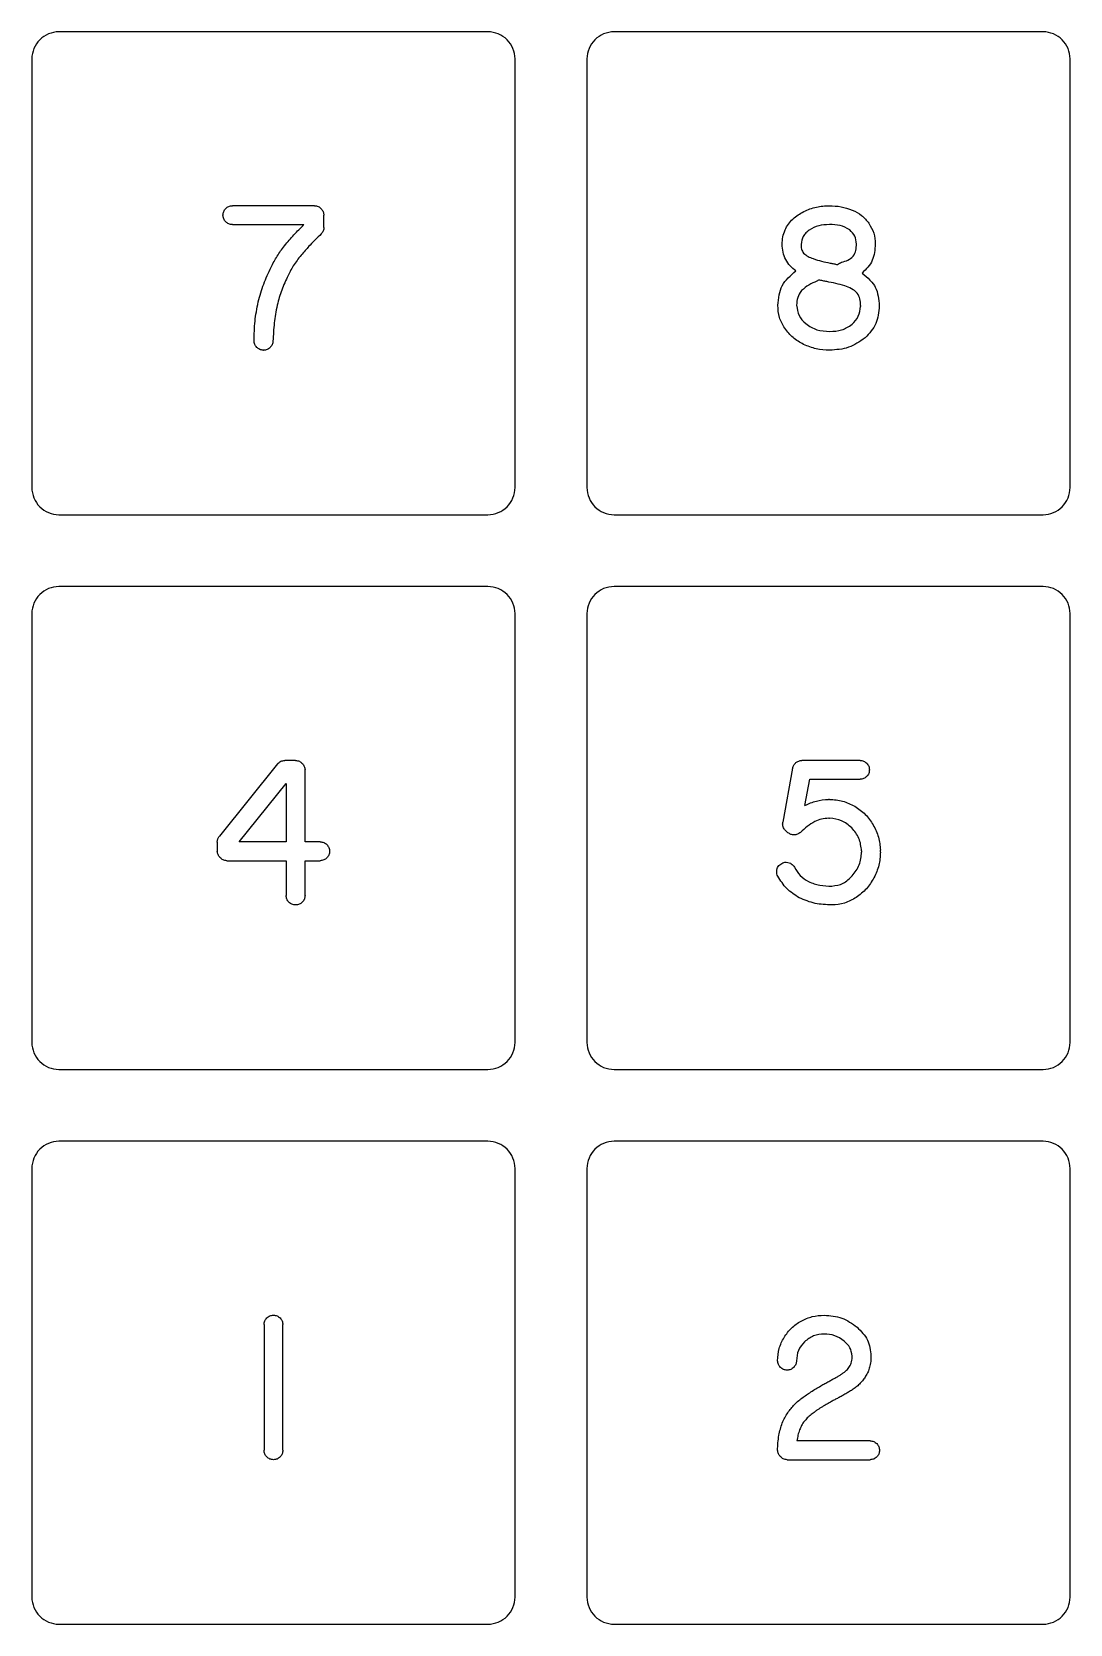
# Model space of a CAD drawing. Header units: millimetres. Extents: x -188 to -19, y -200 to -129.
# Drawn here: x -138.5 to -92.4, y -200.2 to -129.4 of the extents above; entities that cross this region are included whole.
import ezdxf

# ---------------------------------------------------------------- set-up
doc = ezdxf.new("R2010")
doc.units = ezdxf.units.MM
doc.layers.get('0').update_dxf_attribs({"linetype": 'CONTINUOUS'})

msp = doc.modelspace()

# ---------------------------------------------------------------- linework, layer by layer
for p, q in [((-125.978, -137.152), (-129.62, -137.152)), ((-125.559, -138.115), (-125.559, -137.571)), ((-129.62, -137.989), (-126.445, -137.989)), ((-101.744, -141.582), (-101.744, -141.624)), ((-128.252, -143.571), (-128.238, -143.571)), ((-127.617, -161.943), (-130.199, -165.153)), ((-126.815, -161.79), (-127.289, -161.79)), ((-101.765, -161.79), (-104.347, -161.79)), ((-126.396, -165.404), (-126.396, -162.209)), ((-104.758, -162.132), (-105.191, -164.532)), ((-104.207, -163.785), (-103.998, -162.627)), ((-103.998, -162.627), (-101.765, -162.627)), ((-103.119, -163.52), (-103.168, -163.52)), ((-103.154, -164.357), (-103.119, -164.357)), ((-130.289, -165.418), (-130.289, -165.823)), ((-125.726, -165.404), (-126.396, -165.404)), ((-105.044, -164.93), (-104.961, -164.999)), ((-101.695, -165.809), (-101.695, -165.857)), ((-100.858, -165.857), (-100.858, -165.781)), ((-129.871, -166.241), (-127.233, -166.241)), ((-127.233, -166.241), (-127.233, -167.79)), ((-126.396, -167.79), (-126.396, -166.241)), ((-126.396, -166.241), (-125.726, -166.241)), ((-128.217, -186.847), (-128.217, -192.428)), ((-127.38, -192.428), (-127.38, -186.847)), ((-101.319, -192.009), (-104.563, -192.009)), ((-105.002, -192.847), (-101.319, -192.847))]:
    msp.add_line(p, q)
for points in [[(-138.521, -130.63), (-138.521, -149.674, 0.414214), (-137.321, -150.874), (-118.277, -150.874, 0.414214), (-117.077, -149.674), (-117.077, -130.63, 0.414214), (-118.277, -129.43), (-137.321, -129.43, 0.414214)], [(-113.883, -130.63), (-113.883, -149.674, 0.414214), (-112.683, -150.874), (-93.639, -150.874, 0.414214), (-92.439, -149.674), (-92.439, -130.63, 0.414214), (-93.639, -129.43), (-112.683, -129.43, 0.414214)], [(-118.277, -154.068), (-137.321, -154.068, 0.414214), (-138.521, -155.268), (-138.521, -174.312, 0.414214), (-137.321, -175.512), (-118.277, -175.512, 0.414214), (-117.077, -174.312), (-117.077, -155.268, 0.414214)], [(-113.883, -155.268), (-113.883, -174.312, 0.414214), (-112.683, -175.512), (-93.639, -175.512, 0.414214), (-92.439, -174.312), (-92.439, -155.268, 0.414214), (-93.639, -154.068), (-112.683, -154.068, 0.414214)], [(-138.521, -179.906), (-138.521, -198.95, 0.414214), (-137.321, -200.15), (-118.277, -200.15, 0.414214), (-117.077, -198.95), (-117.077, -179.906, 0.414214), (-118.277, -178.706), (-137.321, -178.706, 0.414214)], [(-113.883, -179.906), (-113.883, -198.95, 0.414214), (-112.683, -200.15), (-93.639, -200.15, 0.414214), (-92.439, -198.95), (-92.439, -179.906, 0.414214), (-93.639, -178.706), (-112.683, -178.706, 0.414214)]]:
    msp.add_lwpolyline(points, format="xyb", close=True)
msp.add_lwpolyline([(-127.233, -165.404), (-129.32, -165.404), (-127.233, -162.809)], close=True)
for points, knots in [([(-129.916, -137.274), (-129.873, -137.238), (-129.83, -137.203), (-129.731, -137.162), (-129.675, -137.157), (-129.62, -137.152)], [-0.03358117, -0.03358117, -0.03358117, -0.03358117, -0.01679045, -0.01679045, 0, 0, 0, 0]), ([(-125.978, -137.152), (-125.92, -137.158), (-125.862, -137.163), (-125.762, -137.209), (-125.72, -137.248), (-125.678, -137.288)], [-0.0349023, -0.0349023, -0.0349023, -0.0349023, -0.01745119, -0.01745119, 0, 0, 0, 0]), ([(-103.698, -137.215), (-103.603, -137.197), (-103.509, -137.178), (-103.318, -137.157), (-103.223, -137.155), (-103.126, -137.152)], [-0.05840539, -0.05840539, -0.05840539, -0.05840539, -0.02920371, -0.02920371, 0, 0, 0, 0]), ([(-103.126, -137.152), (-102.951, -137.159), (-102.776, -137.165), (-102.436, -137.228), (-102.282, -137.282), (-102.107, -137.344)], [-0.1109067, -0.1109067, -0.1109067, -0.1109067, -0.0555182, -0.0555182, 0, 0, 0, 0]), ([(-130.038, -137.571), (-130.033, -137.515), (-130.028, -137.459), (-129.987, -137.36), (-129.952, -137.317), (-129.916, -137.274)], [-0.03376288, -0.03376288, -0.03376288, -0.03376288, -0.01688158, -0.01688158, 0, 0, 0, 0]), ([(-129.916, -137.867), (-129.952, -137.824), (-129.987, -137.781), (-130.028, -137.682), (-130.033, -137.626), (-130.038, -137.571)], [-0.03358115, -0.03358115, -0.03358115, -0.03358115, -0.01679044, -0.01679044, 0, 0, 0, 0]), ([(-129.62, -137.989), (-129.675, -137.984), (-129.731, -137.979), (-129.83, -137.939), (-129.873, -137.903), (-129.916, -137.867)], [-0.03376292, -0.03376292, -0.03376292, -0.03376292, -0.0168816, -0.0168816, 0, 0, 0, 0]), ([(-125.678, -137.288), (-125.645, -137.33), (-125.612, -137.372), (-125.572, -137.466), (-125.566, -137.514), (-125.559, -137.571)], [-0.03440285, -0.03440285, -0.03440285, -0.03440285, -0.01725176, -0.01725176, 0, 0, 0, 0]), ([(-105.09, -138.23), (-105.045, -138.14), (-105.001, -138.051), (-104.887, -137.889), (-104.82, -137.82), (-104.748, -137.745)], [-0.06254625, -0.06254625, -0.06254625, -0.06254625, -0.03129025, -0.03129025, 0, 0, 0, 0]), ([(-104.748, -137.745), (-104.67, -137.679), (-104.597, -137.617), (-104.434, -137.507), (-104.347, -137.46), (-104.259, -137.414)], [-0.0593753, -0.0593753, -0.0593753, -0.0593753, -0.02968053, -0.02968053, 0, 0, 0, 0]), ([(-104.259, -137.414), (-104.169, -137.372), (-104.078, -137.33), (-103.891, -137.264), (-103.797, -137.24), (-103.698, -137.215)], [-0.06118882, -0.06118882, -0.06118882, -0.06118882, -0.03059885, -0.03059885, 0, 0, 0, 0]), ([(-102.107, -137.344), (-101.964, -137.416), (-101.821, -137.488), (-101.575, -137.683), (-101.474, -137.805), (-101.371, -137.93)], [-0.09690723, -0.09690723, -0.09690723, -0.09690723, -0.04845439, -0.04845439, 0, 0, 0, 0]), ([(-127.31, -138.931), (-127.155, -138.748), (-127.037, -138.608), (-126.745, -138.292), (-126.595, -138.141), (-126.445, -137.989)], [-0.129079, -0.129079, -0.129079, -0.129079, -0.0639948, -0.0639948, 0, 0, 0, 0]), ([(-125.685, -138.408), (-125.767, -138.49), (-125.849, -138.572), (-126.017, -138.742), (-126.081, -138.808), (-126.173, -138.903)], [-0.07723919, -0.07723919, -0.07723919, -0.07723919, -0.03977533, -0.03977533, 0, 0, 0, 0]), ([(-125.559, -138.115), (-125.564, -138.17), (-125.569, -138.226), (-125.611, -138.324), (-125.648, -138.366), (-125.685, -138.408)], [-0.03368275, -0.03368275, -0.03368275, -0.03368275, -0.0168415, -0.0168415, 0, 0, 0, 0]), ([(-105.219, -138.861), (-105.214, -138.753), (-105.209, -138.644), (-105.166, -138.433), (-105.129, -138.335), (-105.09, -138.23)], [-0.06753307, -0.06753307, -0.06753307, -0.06753307, -0.03377889, -0.03377889, 0, 0, 0, 0]), ([(-104.026, -138.24), (-104.073, -138.28), (-104.121, -138.32), (-104.211, -138.407), (-104.254, -138.457), (-104.346, -138.618), (-104.363, -138.739), (-104.382, -138.875)], [-0.0840747, -0.0840747, -0.0840747, -0.0840747, -0.06334164, -0.06334164, -0.04138701, -0.04138701, 0, 0, 0, 0]), ([(-103.126, -137.989), (-103.286, -137.997), (-103.446, -138.004), (-103.747, -138.085), (-103.874, -138.156), (-104.026, -138.24)], [-0.1040703, -0.1040703, -0.1040703, -0.1040703, -0.0521993, -0.0521993, 0, 0, 0, 0]), ([(-102.219, -138.223), (-102.378, -138.134), (-102.495, -138.069), (-102.803, -137.995), (-102.964, -137.992), (-103.126, -137.989)], [-0.09808764, -0.09808764, -0.09808764, -0.09808764, -0.0483841, -0.0483841, 0, 0, 0, 0]), ([(-101.926, -138.854), (-101.937, -138.731), (-101.948, -138.609), (-102.045, -138.398), (-102.129, -138.313), (-102.219, -138.223)], [-0.07626816, -0.07626816, -0.07626816, -0.07626816, -0.03814502, -0.03814502, 0, 0, 0, 0]), ([(-101.371, -137.93), (-101.283, -138.078), (-101.202, -138.215), (-101.109, -138.523), (-101.099, -138.689), (-101.088, -138.854)], [-0.09952086, -0.09952086, -0.09952086, -0.09952086, -0.04973319, -0.04973319, 0, 0, 0, 0]), ([(-127.903, -139.88), (-127.817, -139.714), (-127.731, -139.548), (-127.534, -139.23), (-127.431, -139.092), (-127.31, -138.931)], [-0.1203094, -0.1203094, -0.1203094, -0.1203094, -0.0602733, -0.0602733, 0, 0, 0, 0]), ([(-126.525, -139.297), (-126.588, -139.372), (-126.65, -139.446), (-126.769, -139.601), (-126.818, -139.674), (-126.878, -139.761)], [-0.06329708, -0.06329708, -0.06329708, -0.06329708, -0.03174809, -0.03174809, 0, 0, 0, 0]), ([(-126.173, -138.903), (-126.241, -138.976), (-126.292, -139.031), (-126.41, -139.164), (-126.468, -139.231), (-126.525, -139.297)], [-0.05346986, -0.05346986, -0.05346986, -0.05346986, -0.02643943, -0.02643943, 0, 0, 0, 0]), ([(-105.058, -139.545), (-105.108, -139.432), (-105.154, -139.327), (-105.207, -139.099), (-105.213, -138.98), (-105.219, -138.861)], [-0.07145792, -0.07145792, -0.07145792, -0.07145792, -0.03571251, -0.03571251, 0, 0, 0, 0]), ([(-104.382, -138.875), (-104.379, -138.944), (-104.377, -139.012), (-104.342, -139.141), (-104.311, -139.19), (-104.27, -139.255)], [-0.04565257, -0.04565257, -0.04565257, -0.04565257, -0.02303154, -0.02303154, 0, 0, 0, 0]), ([(-104.27, -139.255), (-104.198, -139.317), (-104.146, -139.361), (-104, -139.444), (-103.922, -139.473), (-103.844, -139.503)], [-0.05113446, -0.05113446, -0.05113446, -0.05113446, -0.02502746, -0.02502746, 0, 0, 0, 0]), ([(-102.062, -139.395), (-102.009, -139.3), (-101.97, -139.231), (-101.928, -139.047), (-101.927, -138.95), (-101.926, -138.854)], [-0.0586863, -0.0586863, -0.0586863, -0.0586863, -0.02883764, -0.02883764, 0, 0, 0, 0]), ([(-101.088, -138.854), (-101.107, -139.107), (-101.126, -139.36), (-101.317, -139.796), (-101.482, -139.96), (-101.675, -140.152)], [-0.1625388, -0.1625388, -0.1625388, -0.1625388, -0.0814292, -0.0814292, 0, 0, 0, 0]), ([(-128.472, -141.422), (-128.395, -141.145), (-128.325, -140.893), (-128.135, -140.379), (-128.019, -140.129), (-127.903, -139.88)], [-0.1650089, -0.1650089, -0.1650089, -0.1650089, -0.0824481, -0.0824481, 0, 0, 0, 0]), ([(-126.878, -139.761), (-126.931, -139.847), (-126.976, -139.922), (-127.067, -140.087), (-127.108, -140.172), (-127.15, -140.257)], [-0.05669197, -0.05669197, -0.05669197, -0.05669197, -0.02829192, -0.02829192, 0, 0, 0, 0]), ([(-104.612, -140.047), (-104.702, -139.978), (-104.792, -139.908), (-104.941, -139.74), (-105, -139.643), (-105.058, -139.545)], [-0.06838032, -0.06838032, -0.06838032, -0.06838032, -0.03419016, -0.03419016, 0, 0, 0, 0]), ([(-103.844, -139.503), (-103.704, -139.55), (-103.601, -139.584), (-103.346, -139.649), (-103.218, -139.674), (-103.091, -139.699)], [-0.07902838, -0.07902838, -0.07902838, -0.07902838, -0.03900778, -0.03900778, 0, 0, 0, 0]), ([(-103.091, -139.699), (-103.036, -139.709), (-102.981, -139.72), (-102.872, -139.743), (-102.822, -139.755), (-102.763, -139.768)], [-0.03609697, -0.03609697, -0.03609697, -0.03609697, -0.0180908, -0.0180908, 0, 0, 0, 0]), ([(-102.763, -139.768), (-102.736, -139.746), (-102.709, -139.723), (-102.648, -139.688), (-102.617, -139.676), (-102.582, -139.664)], [-0.02231004, -0.02231004, -0.02231004, -0.02231004, -0.01116389, -0.01116389, 0, 0, 0, 0]), ([(-102.582, -139.664), (-102.485, -139.637), (-102.389, -139.61), (-102.21, -139.522), (-102.148, -139.469), (-102.062, -139.395)], [-0.06703685, -0.06703685, -0.06703685, -0.06703685, -0.03416587, -0.03416587, 0, 0, 0, 0]), ([(-127.15, -140.257), (-127.25, -140.468), (-127.35, -140.679), (-127.513, -141.115), (-127.569, -141.323), (-127.635, -141.565)], [-0.1497839, -0.1497839, -0.1497839, -0.1497839, -0.0750281, -0.0750281, 0, 0, 0, 0]), ([(-105.414, -141.575), (-105.397, -141.42), (-105.38, -141.264), (-105.322, -140.974), (-105.281, -140.834), (-105.08, -140.451), (-104.846, -140.25), (-104.612, -140.047)], [-0.1888825, -0.1888825, -0.1888825, -0.1888825, -0.1396696, -0.1396696, -0.0929505, -0.0929505, 0, 0, 0, 0]), ([(-103.677, -140.501), (-103.802, -140.554), (-103.927, -140.606), (-104.159, -140.746), (-104.245, -140.822), (-104.361, -140.923)], [-0.09096206, -0.09096206, -0.09096206, -0.09096206, -0.04597873, -0.04597873, 0, 0, 0, 0]), ([(-103.593, -140.452), (-103.607, -140.461), (-103.62, -140.47), (-103.648, -140.486), (-103.662, -140.493), (-103.677, -140.501)], [-0.01002105, -0.01002105, -0.01002105, -0.01002105, -0.00501211, -0.00501211, 0, 0, 0, 0]), ([(-103.244, -140.522), (-103.303, -140.511), (-103.361, -140.5), (-103.477, -140.477), (-103.531, -140.465), (-103.593, -140.452)], [-0.03778666, -0.03778666, -0.03778666, -0.03778666, -0.01891924, -0.01891924, 0, 0, 0, 0]), ([(-102.442, -140.717), (-102.592, -140.673), (-102.703, -140.64), (-102.974, -140.575), (-103.109, -140.548), (-103.244, -140.522)], [-0.08374098, -0.08374098, -0.08374098, -0.08374098, -0.04133793, -0.04133793, 0, 0, 0, 0]), ([(-101.884, -141.031), (-101.978, -140.95), (-102.044, -140.893), (-102.237, -140.789), (-102.339, -140.753), (-102.442, -140.717)], [-0.06681933, -0.06681933, -0.06681933, -0.06681933, -0.0326382, -0.0326382, 0, 0, 0, 0]), ([(-101.675, -140.152), (-101.552, -140.25), (-101.43, -140.348), (-101.203, -140.574), (-101.133, -140.674), (-100.96, -141.01), (-100.934, -141.306), (-100.907, -141.603)], [-0.1532714, -0.1532714, -0.1532714, -0.1532714, -0.1232415, -0.1232415, -0.0893951, -0.0893951, 0, 0, 0, 0]), ([(-128.657, -143.152), (-128.651, -142.861), (-128.646, -142.57), (-128.585, -141.991), (-128.533, -141.731), (-128.472, -141.422)], [-0.1886133, -0.1886133, -0.1886133, -0.1886133, -0.0945539, -0.0945539, 0, 0, 0, 0]), ([(-104.361, -140.923), (-104.436, -141.031), (-104.496, -141.117), (-104.566, -141.337), (-104.571, -141.456), (-104.577, -141.575)], [-0.07202799, -0.07202799, -0.07202799, -0.07202799, -0.03583708, -0.03583708, 0, 0, 0, 0]), ([(-101.744, -141.582), (-101.746, -141.484), (-101.747, -141.386), (-101.79, -141.198), (-101.829, -141.128), (-101.884, -141.031)], [-0.06565702, -0.06565702, -0.06565702, -0.06565702, -0.03338739, -0.03338739, 0, 0, 0, 0]), ([(-127.635, -141.565), (-127.69, -141.862), (-127.732, -142.089), (-127.792, -142.628), (-127.806, -142.897), (-127.82, -143.166)], [-0.1630236, -0.1630236, -0.1630236, -0.1630236, -0.0807787, -0.0807787, 0, 0, 0, 0]), ([(-105.107, -142.597), (-105.198, -142.437), (-105.287, -142.28), (-105.389, -141.939), (-105.402, -141.757), (-105.414, -141.575)], [-0.109488, -0.109488, -0.109488, -0.109488, -0.0547414, -0.0547414, 0, 0, 0, 0]), ([(-104.577, -141.575), (-104.556, -141.743), (-104.538, -141.891), (-104.402, -142.162), (-104.289, -142.275), (-104.176, -142.388)], [-0.09605004, -0.09605004, -0.09605004, -0.09605004, -0.047968, -0.047968, 0, 0, 0, 0]), ([(-102.111, -142.419), (-102.005, -142.307), (-101.9, -142.195), (-101.778, -141.93), (-101.761, -141.777), (-101.744, -141.624)], [-0.09232984, -0.09232984, -0.09232984, -0.09232984, -0.04616462, -0.04616462, 0, 0, 0, 0]), ([(-100.907, -141.603), (-100.932, -141.875), (-100.957, -142.147), (-101.167, -142.62), (-101.349, -142.816), (-101.538, -143.019)], [-0.1666022, -0.1666022, -0.1666022, -0.1666022, -0.0833079, -0.0833079, 0, 0, 0, 0]), ([(-104.27, -143.312), (-104.433, -143.221), (-104.597, -143.13), (-104.877, -142.892), (-104.988, -142.75), (-105.107, -142.597)], [-0.1159795, -0.1159795, -0.1159795, -0.1159795, -0.0580081, -0.0580081, 0, 0, 0, 0]), ([(-104.176, -142.388), (-104.001, -142.505), (-103.856, -142.602), (-103.499, -142.714), (-103.305, -142.724), (-103.112, -142.733)], [-0.1165799, -0.1165799, -0.1165799, -0.1165799, -0.0580942, -0.0580942, 0, 0, 0, 0]), ([(-103.112, -142.733), (-102.93, -142.726), (-102.749, -142.718), (-102.411, -142.617), (-102.278, -142.53), (-102.111, -142.419)], [-0.1197628, -0.1197628, -0.1197628, -0.1197628, -0.0602175, -0.0602175, 0, 0, 0, 0]), ([(-128.538, -143.442), (-128.573, -143.399), (-128.607, -143.357), (-128.647, -143.261), (-128.652, -143.207), (-128.657, -143.152)], [-0.03299395, -0.03299395, -0.03299395, -0.03299395, -0.01649732, -0.01649732, 0, 0, 0, 0]), ([(-128.252, -143.571), (-128.307, -143.563), (-128.36, -143.556), (-128.456, -143.513), (-128.497, -143.477), (-128.538, -143.442)], [-0.03275709, -0.03275709, -0.03275709, -0.03275709, -0.01637824, -0.01637824, 0, 0, 0, 0]), ([(-127.949, -143.452), (-127.991, -143.486), (-128.033, -143.521), (-128.13, -143.56), (-128.183, -143.566), (-128.238, -143.571)], [-0.03299408, -0.03299408, -0.03299408, -0.03299408, -0.01649739, -0.01649739, 0, 0, 0, 0]), ([(-127.82, -143.166), (-127.827, -143.221), (-127.834, -143.274), (-127.877, -143.369), (-127.913, -143.411), (-127.949, -143.452)], [-0.03275702, -0.03275702, -0.03275702, -0.03275702, -0.01637821, -0.01637821, 0, 0, 0, 0]), ([(-103.112, -143.571), (-103.312, -143.561), (-103.513, -143.551), (-103.899, -143.465), (-104.079, -143.391), (-104.27, -143.312)], [-0.1239794, -0.1239794, -0.1239794, -0.1239794, -0.0620057, -0.0620057, 0, 0, 0, 0]), ([(-101.538, -143.019), (-101.787, -143.195), (-102.009, -143.351), (-102.535, -143.532), (-102.824, -143.551), (-103.112, -143.571)], [-0.1734356, -0.1734356, -0.1734356, -0.1734356, -0.0866339, -0.0866339, 0, 0, 0, 0]), ([(-127.617, -161.943), (-127.571, -161.898), (-127.526, -161.853), (-127.417, -161.802), (-127.353, -161.796), (-127.289, -161.79)], [-0.03843302, -0.03843302, -0.03843302, -0.03843302, -0.01921587, -0.01921587, 0, 0, 0, 0]), ([(-126.815, -161.79), (-126.757, -161.796), (-126.699, -161.801), (-126.599, -161.847), (-126.557, -161.886), (-126.515, -161.926)], [-0.03490277, -0.03490277, -0.03490277, -0.03490277, -0.01745142, -0.01745142, 0, 0, 0, 0]), ([(-126.515, -161.926), (-126.482, -161.968), (-126.449, -162.01), (-126.409, -162.104), (-126.403, -162.152), (-126.396, -162.209)], [-0.03440302, -0.03440302, -0.03440302, -0.03440302, -0.01725185, -0.01725185, 0, 0, 0, 0]), ([(-104.758, -162.132), (-104.744, -162.083), (-104.731, -162.037), (-104.681, -161.955), (-104.644, -161.922), (-104.608, -161.888)], [-0.02975067, -0.02975067, -0.02975067, -0.02975067, -0.0148729, -0.0148729, 0, 0, 0, 0]), ([(-104.608, -161.888), (-104.569, -161.86), (-104.529, -161.832), (-104.442, -161.799), (-104.397, -161.795), (-104.347, -161.79)], [-0.03035717, -0.03035717, -0.03035717, -0.03035717, -0.01519227, -0.01519227, 0, 0, 0, 0]), ([(-101.765, -161.79), (-101.709, -161.795), (-101.654, -161.8), (-101.555, -161.841), (-101.512, -161.876), (-101.469, -161.912)], [-0.03376312, -0.03376312, -0.03376312, -0.03376312, -0.01688169, -0.01688169, 0, 0, 0, 0]), ([(-101.469, -161.912), (-101.433, -161.955), (-101.397, -161.998), (-101.357, -162.097), (-101.352, -162.153), (-101.347, -162.209)], [-0.03358127, -0.03358127, -0.03358127, -0.03358127, -0.0167905, -0.0167905, 0, 0, 0, 0]), ([(-101.469, -162.505), (-101.512, -162.541), (-101.555, -162.577), (-101.654, -162.617), (-101.709, -162.622), (-101.765, -162.627)], [-0.03358124, -0.03358124, -0.03358124, -0.03358124, -0.01679049, -0.01679049, 0, 0, 0, 0]), ([(-101.347, -162.209), (-101.352, -162.264), (-101.357, -162.32), (-101.397, -162.419), (-101.433, -162.462), (-101.469, -162.505)], [-0.03376269, -0.03376269, -0.03376269, -0.03376269, -0.01688148, -0.01688148, 0, 0, 0, 0]), ([(-104.207, -163.785), (-104.038, -163.709), (-103.876, -163.636), (-103.53, -163.548), (-103.349, -163.534), (-103.168, -163.52)], [-0.1089709, -0.1089709, -0.1089709, -0.1089709, -0.0544758, -0.0544758, 0, 0, 0, 0]), ([(-103.119, -163.52), (-102.921, -163.533), (-102.723, -163.545), (-102.349, -163.648), (-102.173, -163.737), (-101.995, -163.827)], [-0.1195361, -0.1195361, -0.1195361, -0.1195361, -0.0597685, -0.0597685, 0, 0, 0, 0]), ([(-101.995, -163.827), (-101.832, -163.938), (-101.669, -164.05), (-101.397, -164.325), (-101.288, -164.489), (-101.179, -164.654)], [-0.1184423, -0.1184423, -0.1184423, -0.1184423, -0.0592211, -0.0592211, 0, 0, 0, 0]), ([(-105.198, -164.602), (-105.197, -164.59), (-105.197, -164.578), (-105.195, -164.555), (-105.193, -164.543), (-105.191, -164.532)], [-0.007020406, -0.007020406, -0.007020406, -0.007020406, -0.003510122, -0.003510122, 0, 0, 0, 0]), ([(-105.044, -164.93), (-105.09, -164.884), (-105.134, -164.839), (-105.185, -164.729), (-105.192, -164.665), (-105.198, -164.602)], [-0.03843304, -0.03843304, -0.03843304, -0.03843304, -0.01921588, -0.01921588, 0, 0, 0, 0]), ([(-103.771, -164.5), (-103.901, -164.581), (-103.995, -164.64), (-104.21, -164.806), (-104.31, -164.896), (-104.409, -164.985)], [-0.08179076, -0.08179076, -0.08179076, -0.08179076, -0.04024815, -0.04024815, 0, 0, 0, 0]), ([(-103.154, -164.357), (-103.261, -164.363), (-103.368, -164.369), (-103.575, -164.416), (-103.664, -164.454), (-103.771, -164.5)], [-0.06981085, -0.06981085, -0.06981085, -0.06981085, -0.03501481, -0.03501481, 0, 0, 0, 0]), ([(-102.132, -164.78), (-102.274, -164.658), (-102.417, -164.536), (-102.746, -164.394), (-102.929, -164.376), (-103.119, -164.357)], [-0.1145663, -0.1145663, -0.1145663, -0.1145663, -0.0572884, -0.0572884, 0, 0, 0, 0]), ([(-101.179, -164.654), (-101.09, -164.833), (-101.002, -165.009), (-100.895, -165.385), (-100.877, -165.583), (-100.858, -165.781)], [-0.1191944, -0.1191944, -0.1191944, -0.1191944, -0.0595966, -0.0595966, 0, 0, 0, 0]), ([(-130.289, -165.418), (-130.285, -165.369), (-130.282, -165.322), (-130.251, -165.234), (-130.225, -165.193), (-130.199, -165.153)], [-0.02891276, -0.02891276, -0.02891276, -0.02891276, -0.01445601, -0.01445601, 0, 0, 0, 0]), ([(-125.726, -165.404), (-125.671, -165.409), (-125.615, -165.414), (-125.516, -165.455), (-125.473, -165.49), (-125.43, -165.526)], [-0.03376265, -0.03376265, -0.03376265, -0.03376265, -0.01688146, -0.01688146, 0, 0, 0, 0]), ([(-104.695, -165.097), (-104.744, -165.093), (-104.793, -165.089), (-104.881, -165.057), (-104.92, -165.029), (-104.961, -164.999)], [-0.02987179, -0.02987179, -0.02987179, -0.02987179, -0.0149372, -0.0149372, 0, 0, 0, 0]), ([(-104.409, -164.985), (-104.452, -165.019), (-104.494, -165.051), (-104.589, -165.088), (-104.642, -165.093), (-104.695, -165.097)], [-0.03204316, -0.03204316, -0.03204316, -0.03204316, -0.01602064, -0.01602064, 0, 0, 0, 0]), ([(-101.695, -165.809), (-101.718, -165.616), (-101.741, -165.423), (-101.886, -165.08), (-102.007, -164.932), (-102.132, -164.78)], [-0.1179957, -0.1179957, -0.1179957, -0.1179957, -0.0590008, -0.0590008, 0, 0, 0, 0]), ([(-130.171, -166.105), (-130.203, -166.063), (-130.236, -166.021), (-130.277, -165.927), (-130.282, -165.88), (-130.289, -165.823)], [-0.03440311, -0.03440311, -0.03440311, -0.03440311, -0.0172519, -0.0172519, 0, 0, 0, 0]), ([(-129.871, -166.241), (-129.928, -166.236), (-129.986, -166.23), (-130.086, -166.185), (-130.128, -166.145), (-130.171, -166.105)], [-0.0349023, -0.0349023, -0.0349023, -0.0349023, -0.01745119, -0.01745119, 0, 0, 0, 0]), ([(-125.43, -166.119), (-125.473, -166.155), (-125.516, -166.19), (-125.615, -166.231), (-125.671, -166.236), (-125.726, -166.241)], [-0.03358115, -0.03358115, -0.03358115, -0.03358115, -0.01679044, -0.01679044, 0, 0, 0, 0]), ([(-125.43, -165.526), (-125.394, -165.569), (-125.359, -165.612), (-125.318, -165.711), (-125.313, -165.767), (-125.308, -165.823)], [-0.0335812, -0.0335812, -0.0335812, -0.0335812, -0.01679046, -0.01679046, 0, 0, 0, 0]), ([(-125.308, -165.823), (-125.313, -165.878), (-125.318, -165.934), (-125.359, -166.033), (-125.394, -166.076), (-125.43, -166.119)], [-0.03376315, -0.03376315, -0.03376315, -0.03376315, -0.01688171, -0.01688171, 0, 0, 0, 0]), ([(-102.107, -166.911), (-101.988, -166.755), (-101.87, -166.599), (-101.732, -166.248), (-101.714, -166.057), (-101.695, -165.857)], [-0.1200984, -0.1200984, -0.1200984, -0.1200984, -0.0600566, -0.0600566, 0, 0, 0, 0]), ([(-100.858, -165.857), (-100.871, -166.058), (-100.883, -166.255), (-100.978, -166.636), (-101.061, -166.817), (-101.144, -166.998)], [-0.1196315, -0.1196315, -0.1196315, -0.1196315, -0.0598142, -0.0598142, 0, 0, 0, 0]), ([(-105.463, -166.73), (-105.457, -166.683), (-105.452, -166.636), (-105.428, -166.548), (-105.414, -166.521), (-105.361, -166.444), (-105.301, -166.402), (-105.24, -166.36)], [-0.03868633, -0.03868633, -0.03868633, -0.03868633, -0.03047894, -0.03047894, -0.02220308, -0.02220308, 0, 0, 0, 0]), ([(-105.414, -166.925), (-105.428, -166.894), (-105.443, -166.863), (-105.459, -166.798), (-105.461, -166.764), (-105.463, -166.73)], [-0.02049428, -0.02049428, -0.02049428, -0.02049428, -0.01024697, -0.01024697, 0, 0, 0, 0]), ([(-105.24, -166.36), (-105.208, -166.345), (-105.178, -166.331), (-105.112, -166.315), (-105.078, -166.313), (-105.044, -166.311)], [-0.02049422, -0.02049422, -0.02049422, -0.02049422, -0.01024693, -0.01024693, 0, 0, 0, 0]), ([(-105.044, -166.311), (-104.997, -166.317), (-104.95, -166.322), (-104.863, -166.346), (-104.835, -166.36), (-104.759, -166.412), (-104.717, -166.473), (-104.675, -166.534)], [-0.03868636, -0.03868636, -0.03868636, -0.03868636, -0.03047883, -0.03047883, -0.02220295, -0.02220295, 0, 0, 0, 0]), ([(-104.675, -166.534), (-104.596, -166.664), (-104.517, -166.793), (-104.312, -167.006), (-104.191, -167.083), (-104.057, -167.169)], [-0.0955558, -0.0955558, -0.0955558, -0.0955558, -0.0478202, -0.0478202, 0, 0, 0, 0]), ([(-104.462, -167.888), (-104.663, -167.761), (-104.853, -167.641), (-105.17, -167.319), (-105.292, -167.122), (-105.414, -166.925)], [-0.1390413, -0.1390413, -0.1390413, -0.1390413, -0.0695071, -0.0695071, 0, 0, 0, 0]), ([(-104.057, -167.169), (-103.871, -167.243), (-103.728, -167.299), (-103.379, -167.363), (-103.2, -167.367), (-103.021, -167.371)], [-0.1082631, -0.1082631, -0.1082631, -0.1082631, -0.0536692, -0.0536692, 0, 0, 0, 0]), ([(-103.021, -167.371), (-102.828, -167.344), (-102.667, -167.322), (-102.363, -167.164), (-102.235, -167.038), (-102.107, -166.911)], [-0.1083848, -0.1083848, -0.1083848, -0.1083848, -0.0540254, -0.0540254, 0, 0, 0, 0]), ([(-101.144, -166.998), (-101.248, -167.169), (-101.352, -167.34), (-101.614, -167.632), (-101.772, -167.752), (-101.933, -167.874)], [-0.1207323, -0.1207323, -0.1207323, -0.1207323, -0.0603669, -0.0603669, 0, 0, 0, 0]), ([(-127.111, -168.087), (-127.147, -168.043), (-127.183, -168), (-127.223, -167.901), (-127.228, -167.846), (-127.233, -167.79)], [-0.0335812, -0.0335812, -0.0335812, -0.0335812, -0.01679046, -0.01679046, 0, 0, 0, 0]), ([(-126.815, -168.209), (-126.871, -168.204), (-126.926, -168.199), (-127.025, -168.158), (-127.068, -168.122), (-127.111, -168.087)], [-0.03376315, -0.03376315, -0.03376315, -0.03376315, -0.01688171, -0.01688171, 0, 0, 0, 0]), ([(-126.518, -168.087), (-126.562, -168.122), (-126.605, -168.158), (-126.703, -168.199), (-126.759, -168.204), (-126.815, -168.209)], [-0.0335812, -0.0335812, -0.0335812, -0.0335812, -0.01679046, -0.01679046, 0, 0, 0, 0]), ([(-126.396, -167.79), (-126.401, -167.846), (-126.406, -167.901), (-126.447, -168), (-126.482, -168.043), (-126.518, -168.087)], [-0.03376315, -0.03376315, -0.03376315, -0.03376315, -0.01688171, -0.01688171, 0, 0, 0, 0]), ([(-103.021, -168.209), (-103.271, -168.198), (-103.521, -168.188), (-104.003, -168.084), (-104.214, -167.993), (-104.462, -167.888)], [-0.1610619, -0.1610619, -0.1610619, -0.1610619, -0.0807019, -0.0807019, 0, 0, 0, 0]), ([(-101.933, -167.874), (-102.101, -167.971), (-102.27, -168.068), (-102.633, -168.18), (-102.824, -168.194), (-103.021, -168.209)], [-0.1185273, -0.1185273, -0.1185273, -0.1185273, -0.0592673, -0.0592673, 0, 0, 0, 0]), ([(-128.217, -186.847), (-128.212, -186.791), (-128.207, -186.735), (-128.167, -186.636), (-128.131, -186.593), (-128.095, -186.55)], [-0.03376292, -0.03376292, -0.03376292, -0.03376292, -0.0168816, -0.0168816, 0, 0, 0, 0]), ([(-128.095, -186.55), (-128.052, -186.514), (-128.009, -186.479), (-127.91, -186.438), (-127.854, -186.433), (-127.799, -186.428)], [-0.03358115, -0.03358115, -0.03358115, -0.03358115, -0.01679044, -0.01679044, 0, 0, 0, 0]), ([(-127.799, -186.428), (-127.743, -186.433), (-127.687, -186.438), (-127.588, -186.479), (-127.545, -186.514), (-127.502, -186.55)], [-0.03376288, -0.03376288, -0.03376288, -0.03376288, -0.01688158, -0.01688158, 0, 0, 0, 0]), ([(-127.502, -186.55), (-127.466, -186.593), (-127.431, -186.636), (-127.39, -186.735), (-127.385, -186.791), (-127.38, -186.847)], [-0.03358122, -0.03358122, -0.03358122, -0.03358122, -0.01679047, -0.01679047, 0, 0, 0, 0]), ([(-105.135, -187.412), (-105.033, -187.266), (-104.931, -187.12), (-104.679, -186.878), (-104.53, -186.783), (-104.378, -186.686)], [-0.1080224, -0.1080224, -0.1080224, -0.1080224, -0.0540127, -0.0540127, 0, 0, 0, 0]), ([(-104.378, -186.686), (-104.214, -186.609), (-104.054, -186.535), (-103.713, -186.449), (-103.535, -186.438), (-103.356, -186.428)], [-0.1073587, -0.1073587, -0.1073587, -0.1073587, -0.0536769, -0.0536769, 0, 0, 0, 0]), ([(-103.356, -186.428), (-103.087, -186.449), (-102.818, -186.47), (-102.329, -186.647), (-102.115, -186.8), (-101.891, -186.962)], [-0.1656556, -0.1656556, -0.1656556, -0.1656556, -0.0828403, -0.0828403, 0, 0, 0, 0]), ([(-103.356, -187.265), (-103.519, -187.279), (-103.681, -187.292), (-103.972, -187.405), (-104.097, -187.504), (-104.228, -187.607)], [-0.1001137, -0.1001137, -0.1001137, -0.1001137, -0.0500646, -0.0500646, 0, 0, 0, 0]), ([(-102.466, -187.579), (-102.607, -187.479), (-102.732, -187.39), (-103.029, -187.287), (-103.193, -187.276), (-103.356, -187.265)], [-0.09828219, -0.09828219, -0.09828219, -0.09828219, -0.04908258, -0.04908258, 0, 0, 0, 0]), ([(-101.891, -186.962), (-101.716, -187.141), (-101.541, -187.32), (-101.334, -187.746), (-101.307, -187.983), (-101.277, -188.242)], [-0.1563392, -0.1563392, -0.1563392, -0.1563392, -0.0782148, -0.0782148, 0, 0, 0, 0]), ([(-105.421, -188.451), (-105.41, -188.268), (-105.399, -188.085), (-105.304, -187.738), (-105.221, -187.578), (-105.135, -187.412)], [-0.1125311, -0.1125311, -0.1125311, -0.1125311, -0.0562727, -0.0562727, 0, 0, 0, 0]), ([(-104.228, -187.607), (-104.333, -187.73), (-104.437, -187.85), (-104.555, -188.132), (-104.569, -188.292), (-104.584, -188.451)], [-0.09618925, -0.09618925, -0.09618925, -0.09618925, -0.04809341, -0.04809341, 0, 0, 0, 0]), ([(-102.114, -188.242), (-102.137, -188.098), (-102.156, -187.984), (-102.277, -187.764), (-102.372, -187.671), (-102.466, -187.579)], [-0.07974191, -0.07974191, -0.07974191, -0.07974191, -0.03962338, -0.03962338, 0, 0, 0, 0]), ([(-105.295, -188.744), (-105.331, -188.702), (-105.368, -188.659), (-105.41, -188.562), (-105.415, -188.508), (-105.421, -188.451)], [-0.0343714, -0.0343714, -0.0343714, -0.0343714, -0.01719025, -0.01719025, 0, 0, 0, 0]), ([(-104.999, -188.87), (-105.056, -188.864), (-105.111, -188.859), (-105.21, -188.817), (-105.252, -188.781), (-105.295, -188.744)], [-0.03373243, -0.03373243, -0.03373243, -0.03373243, -0.01686431, -0.01686431, 0, 0, 0, 0]), ([(-104.706, -188.744), (-104.748, -188.781), (-104.79, -188.817), (-104.888, -188.859), (-104.943, -188.864), (-104.999, -188.87)], [-0.03387739, -0.03387739, -0.03387739, -0.03387739, -0.01693949, -0.01693949, 0, 0, 0, 0]), ([(-104.584, -188.451), (-104.589, -188.508), (-104.595, -188.561), (-104.636, -188.659), (-104.671, -188.702), (-104.706, -188.744)], [-0.03319885, -0.03319885, -0.03319885, -0.03319885, -0.01659686, -0.01659686, 0, 0, 0, 0]), ([(-102.362, -188.873), (-102.336, -188.845), (-102.314, -188.822), (-102.27, -188.767), (-102.249, -188.738), (-102.229, -188.709)], [-0.02120125, -0.02120125, -0.02120125, -0.02120125, -0.01056901, -0.01056901, 0, 0, 0, 0]), ([(-102.229, -188.709), (-102.209, -188.676), (-102.189, -188.643), (-102.158, -188.572), (-102.148, -188.534), (-102.138, -188.497)], [-0.02341658, -0.02341658, -0.02341658, -0.02341658, -0.0117083, -0.0117083, 0, 0, 0, 0]), ([(-102.138, -188.497), (-102.131, -188.452), (-102.124, -188.413), (-102.116, -188.327), (-102.115, -188.285), (-102.114, -188.242)], [-0.02570561, -0.02570561, -0.02570561, -0.02570561, -0.01283112, -0.01283112, 0, 0, 0, 0]), ([(-101.336, -188.734), (-101.357, -188.805), (-101.379, -188.876), (-101.438, -189.011), (-101.474, -189.072), (-101.514, -189.138)], [-0.04637696, -0.04637696, -0.04637696, -0.04637696, -0.02320061, -0.02320061, 0, 0, 0, 0]), ([(-101.277, -188.242), (-101.279, -188.325), (-101.281, -188.408), (-101.3, -188.572), (-101.317, -188.648), (-101.336, -188.734)], [-0.05237491, -0.05237491, -0.05237491, -0.05237491, -0.02621136, -0.02621136, 0, 0, 0, 0]), ([(-103.454, -189.54), (-103.39, -189.502), (-103.34, -189.473), (-103.224, -189.408), (-103.166, -189.376), (-103.108, -189.344)], [-0.03995476, -0.03995476, -0.03995476, -0.03995476, -0.01984118, -0.01984118, 0, 0, 0, 0]), ([(-103.108, -189.344), (-103.057, -189.316), (-103.006, -189.289), (-102.901, -189.232), (-102.86, -189.209), (-102.801, -189.177)], [-0.03920633, -0.03920633, -0.03920633, -0.03920633, -0.0200153, -0.0200153, 0, 0, 0, 0]), ([(-102.801, -189.177), (-102.756, -189.151), (-102.721, -189.131), (-102.642, -189.082), (-102.603, -189.056), (-102.564, -189.03)], [-0.02807097, -0.02807097, -0.02807097, -0.02807097, -0.01394735, -0.01394735, 0, 0, 0, 0]), ([(-102.564, -189.03), (-102.529, -189.006), (-102.493, -188.982), (-102.424, -188.93), (-102.398, -188.906), (-102.362, -188.873)], [-0.02880437, -0.02880437, -0.02880437, -0.02880437, -0.0146101, -0.0146101, 0, 0, 0, 0]), ([(-101.755, -189.452), (-101.807, -189.505), (-101.85, -189.55), (-101.956, -189.637), (-102.012, -189.675), (-102.069, -189.714)], [-0.04118702, -0.04118702, -0.04118702, -0.04118702, -0.02053335, -0.02053335, 0, 0, 0, 0]), ([(-101.514, -189.138), (-101.551, -189.193), (-101.589, -189.247), (-101.669, -189.352), (-101.709, -189.399), (-101.755, -189.452)], [-0.04211608, -0.04211608, -0.04211608, -0.04211608, -0.02108809, -0.02108809, 0, 0, 0, 0]), ([(-104.668, -190.391), (-104.602, -190.327), (-104.55, -190.277), (-104.423, -190.171), (-104.357, -190.122), (-104.291, -190.073)], [-0.04973552, -0.04973552, -0.04973552, -0.04973552, -0.02469269, -0.02469269, 0, 0, 0, 0]), ([(-104.291, -190.073), (-104.226, -190.027), (-104.16, -189.98), (-104.027, -189.888), (-103.969, -189.851), (-103.893, -189.801)], [-0.05376149, -0.05376149, -0.05376149, -0.05376149, -0.02713011, -0.02713011, 0, 0, 0, 0]), ([(-103.893, -189.801), (-103.811, -189.75), (-103.75, -189.713), (-103.601, -189.625), (-103.527, -189.582), (-103.454, -189.54)], [-0.05183568, -0.05183568, -0.05183568, -0.05183568, -0.02557826, -0.02557826, 0, 0, 0, 0]), ([(-102.732, -190.101), (-102.782, -190.128), (-102.833, -190.155), (-102.937, -190.211), (-102.977, -190.233), (-103.035, -190.265)], [-0.03865309, -0.03865309, -0.03865309, -0.03865309, -0.01975089, -0.01975089, 0, 0, 0, 0]), ([(-102.393, -189.916), (-102.456, -189.952), (-102.504, -189.979), (-102.618, -190.041), (-102.675, -190.071), (-102.732, -190.101)], [-0.03890172, -0.03890172, -0.03890172, -0.03890172, -0.01928164, -0.01928164, 0, 0, 0, 0]), ([(-102.069, -189.714), (-102.122, -189.749), (-102.176, -189.784), (-102.285, -189.852), (-102.332, -189.88), (-102.393, -189.916)], [-0.04254727, -0.04254727, -0.04254727, -0.04254727, -0.02144813, -0.02144813, 0, 0, 0, 0]), ([(-105.215, -191.218), (-105.18, -191.134), (-105.148, -191.057), (-105.065, -190.905), (-105.016, -190.833), (-104.968, -190.761)], [-0.05227252, -0.05227252, -0.05227252, -0.05227252, -0.02612117, -0.02612117, 0, 0, 0, 0]), ([(-104.968, -190.761), (-104.921, -190.696), (-104.874, -190.632), (-104.773, -190.508), (-104.726, -190.456), (-104.668, -190.391)], [-0.05240265, -0.05240265, -0.05240265, -0.05240265, -0.02633313, -0.02633313, 0, 0, 0, 0]), ([(-103.938, -190.844), (-103.968, -190.866), (-103.998, -190.889), (-104.056, -190.938), (-104.077, -190.96), (-104.106, -190.991)], [-0.02497602, -0.02497602, -0.02497602, -0.02497602, -0.01278094, -0.01278094, 0, 0, 0, 0]), ([(-103.761, -190.708), (-103.79, -190.731), (-103.819, -190.754), (-103.879, -190.8), (-103.909, -190.822), (-103.938, -190.844)], [-0.02239939, -0.02239939, -0.02239939, -0.02239939, -0.01119955, -0.01119955, 0, 0, 0, 0]), ([(-103.541, -190.562), (-103.578, -190.585), (-103.616, -190.608), (-103.692, -190.658), (-103.725, -190.682), (-103.761, -190.708)], [-0.0254762, -0.0254762, -0.0254762, -0.0254762, -0.01320423, -0.01320423, 0, 0, 0, 0]), ([(-103.307, -190.422), (-103.352, -190.448), (-103.383, -190.466), (-103.464, -190.514), (-103.502, -190.538), (-103.541, -190.562)], [-0.02805393, -0.02805393, -0.02805393, -0.02805393, -0.01361226, -0.01361226, 0, 0, 0, 0]), ([(-103.035, -190.265), (-103.08, -190.292), (-103.125, -190.318), (-103.22, -190.373), (-103.255, -190.393), (-103.307, -190.422)], [-0.03432165, -0.03432165, -0.03432165, -0.03432165, -0.01783222, -0.01783222, 0, 0, 0, 0]), ([(-105.362, -191.762), (-105.343, -191.67), (-105.324, -191.577), (-105.275, -191.395), (-105.248, -191.315), (-105.215, -191.218)], [-0.06126023, -0.06126023, -0.06126023, -0.06126023, -0.03072582, -0.03072582, 0, 0, 0, 0]), ([(-104.444, -191.521), (-104.46, -191.558), (-104.475, -191.596), (-104.499, -191.673), (-104.508, -191.712), (-104.518, -191.751)], [-0.02431023, -0.02431023, -0.02431023, -0.02431023, -0.01215514, -0.01215514, 0, 0, 0, 0]), ([(-104.361, -191.326), (-104.376, -191.362), (-104.388, -191.391), (-104.416, -191.456), (-104.43, -191.489), (-104.444, -191.521)], [-0.02135339, -0.02135339, -0.02135339, -0.02135339, -0.01062693, -0.01062693, 0, 0, 0, 0]), ([(-104.238, -191.144), (-104.262, -191.172), (-104.286, -191.2), (-104.328, -191.261), (-104.342, -191.289), (-104.361, -191.326)], [-0.02442635, -0.02442635, -0.02442635, -0.02442635, -0.01230101, -0.01230101, 0, 0, 0, 0]), ([(-104.106, -190.991), (-104.131, -191.02), (-104.149, -191.042), (-104.194, -191.094), (-104.216, -191.119), (-104.238, -191.144)], [-0.02061634, -0.02061634, -0.02061634, -0.02061634, -0.01014177, -0.01014177, 0, 0, 0, 0]), ([(-105.421, -192.428), (-105.419, -192.316), (-105.417, -192.204), (-105.397, -191.982), (-105.38, -191.878), (-105.362, -191.762)], [-0.07044032, -0.07044032, -0.07044032, -0.07044032, -0.03524959, -0.03524959, 0, 0, 0, 0]), ([(-104.518, -191.751), (-104.527, -191.797), (-104.534, -191.837), (-104.55, -191.923), (-104.556, -191.966), (-104.563, -192.009)], [-0.02625021, -0.02625021, -0.02625021, -0.02625021, -0.01310737, -0.01310737, 0, 0, 0, 0]), ([(-101.319, -192.009), (-101.263, -192.014), (-101.207, -192.019), (-101.108, -192.06), (-101.066, -192.096), (-101.022, -192.131)], [-0.03376315, -0.03376315, -0.03376315, -0.03376315, -0.01688171, -0.01688171, 0, 0, 0, 0]), ([(-101.022, -192.131), (-100.986, -192.175), (-100.951, -192.218), (-100.91, -192.317), (-100.905, -192.372), (-100.9, -192.428)], [-0.0335812, -0.0335812, -0.0335812, -0.0335812, -0.01679046, -0.01679046, 0, 0, 0, 0]), ([(-128.092, -192.725), (-128.128, -192.682), (-128.165, -192.639), (-128.207, -192.54), (-128.212, -192.484), (-128.217, -192.428)], [-0.03385654, -0.03385654, -0.03385654, -0.03385654, -0.01692829, -0.01692829, 0, 0, 0, 0]), ([(-127.795, -192.847), (-127.851, -192.841), (-127.906, -192.836), (-128.005, -192.795), (-128.048, -192.76), (-128.092, -192.725)], [-0.03352764, -0.03352764, -0.03352764, -0.03352764, -0.01676305, -0.01676305, 0, 0, 0, 0]), ([(-127.502, -192.725), (-127.545, -192.76), (-127.587, -192.796), (-127.685, -192.836), (-127.74, -192.841), (-127.795, -192.847)], [-0.03342351, -0.03342351, -0.03342351, -0.03342351, -0.01671189, -0.01671189, 0, 0, 0, 0]), ([(-127.38, -192.428), (-127.385, -192.484), (-127.39, -192.539), (-127.431, -192.638), (-127.466, -192.681), (-127.502, -192.725)], [-0.03376313, -0.03376313, -0.03376313, -0.03376313, -0.0168817, -0.0168817, 0, 0, 0, 0]), ([(-105.302, -192.711), (-105.335, -192.669), (-105.368, -192.627), (-105.408, -192.533), (-105.414, -192.485), (-105.421, -192.428)], [-0.03440302, -0.03440302, -0.03440302, -0.03440302, -0.01725185, -0.01725185, 0, 0, 0, 0]), ([(-105.002, -192.847), (-105.06, -192.841), (-105.118, -192.835), (-105.218, -192.79), (-105.26, -192.75), (-105.302, -192.711)], [-0.03490254, -0.03490254, -0.03490254, -0.03490254, -0.01745131, -0.01745131, 0, 0, 0, 0]), ([(-101.022, -192.725), (-101.066, -192.76), (-101.108, -192.796), (-101.207, -192.837), (-101.263, -192.842), (-101.319, -192.847)], [-0.0335812, -0.0335812, -0.0335812, -0.0335812, -0.01679046, -0.01679046, 0, 0, 0, 0]), ([(-100.9, -192.428), (-100.905, -192.484), (-100.91, -192.539), (-100.951, -192.638), (-100.986, -192.681), (-101.022, -192.725)], [-0.03376315, -0.03376315, -0.03376315, -0.03376315, -0.01688171, -0.01688171, 0, 0, 0, 0])]:
    msp.add_open_spline(points, degree=3, knots=knots)

doc.saveas('drawing.dxf')
